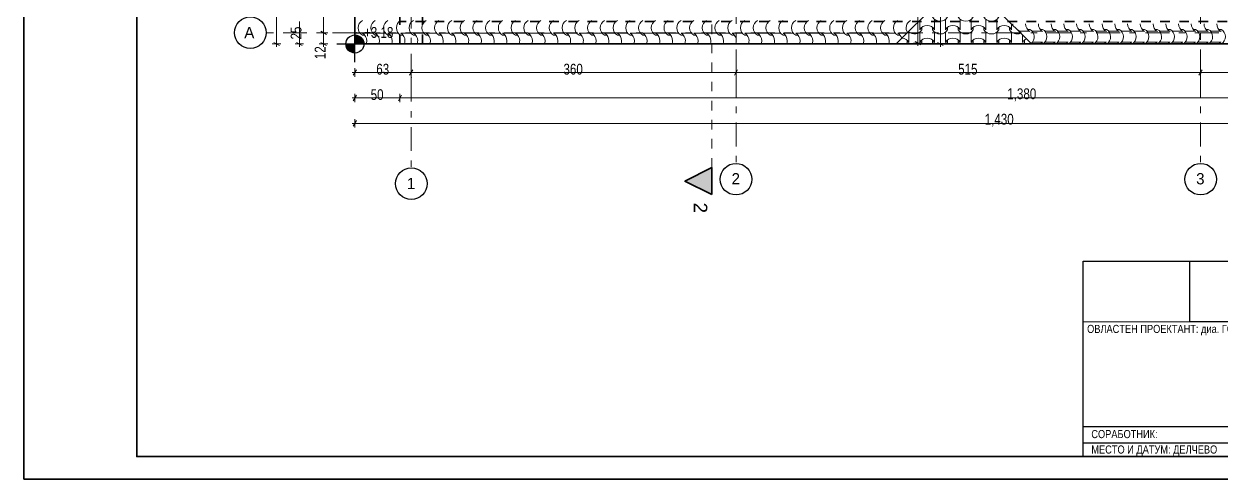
# Model space of a CAD drawing. Header units: millimetres. Extents: x -440 to 2671, y 0 to 297.
# Drawn here: x -440.2 to -174.8, y 0 to 100.9 of the extents above; entities that cross this region are included whole.
import ezdxf
from ezdxf.xclip import XClip

# ---------------------------------------------------------------- set-up
doc = ezdxf.new("R2010")
doc.units = ezdxf.units.MM
doc.header["$MEASUREMENT"] = 0
doc.header["$XCLIPFRAME"] = 0
doc.set_wipeout_variables(frame=1)
for name, pattern in [('- Двойно прекъснати линии', [10.936111, 5.291667, -2.116667, 1.411111, -2.116667]), ('- Прекъснати линия', [4.233333, 2.116667, -2.116667]), ('Wipeout_Contour', [1000, 0, -1000])]:
    doc.linetypes.add(name, pattern=pattern)
for name, color, linetype, lineweight, true_color in [('1', 7, 'Continuous', 13, 0x2b2b2b), ('25', 7, 'Continuous', 35, 0x1b1b1b), ('58', 7, 'Continuous', 25, 0xdf0000), ('65', 7, 'Continuous', 20, 0x4e4e4e), ('85', 7, 'Continuous', 20, 0x404040)]:
    doc.layers.add(name, color=color, linetype=linetype, lineweight=lineweight, true_color=true_color)
for name, color, linetype, lineweight in [('102', 254, 'Continuous', 15), ('41', 7, 'Continuous', 35), ('7', 7, 'Continuous', 25)]:
    doc.layers.add(name, color=color, linetype=linetype, lineweight=lineweight)
doc.styles.add('GENERATED_STYLE_3', font='arial.ttf')
doc.styles.add('GENERATED_STYLE_4', font='GOTHIC.TTF')
doc.styles.add('GENERATED_STYLE_6', font='GOTHIC.TTF')
picture_1 = doc.add_image_def('image1.jpg', size_in_pixel=(1216, 687))

# ---------------------------------------------------------------- blocks, each defined once
blk = doc.blocks.new('Drawing_1_1', base_point=(246.71, 41.62))
at = {"color": 254, "linetype": 'Wipeout_Contour', "lineweight": 0, "ltscale": 1001.123103}
blk.add_wipeout([(234.97, 34.99), (258.44, 34.99), (258.44, 48.25), (234.97, 48.25)], dxfattribs=at)
at = {"layer": '1', "color": 250, "lineweight": 13, "true_color": 0x2b2b2b}
image = blk.add_image(picture_1, insert=(234.97, 34.99), size_in_units=(23.47, 13.26), dxfattribs=at)
image.set_boundary_path([(-0.5, -0.5), (1215.5, 686.5)])
blk = doc.blocks.new('*X44')
at = {"layer": '102', "color": 254, "linetype": 'Continuous', "lineweight": 15}
for p, q in [((74.52, 98.87), (73.37, 98.87)), ((76.2, 98.87), (75.05, 98.87)), ((75.58, 98.42), (75.05, 98.42)), ((77.34, 98.87), (76.2, 98.87)), ((79.02, 98.87), (77.88, 98.87)), ((78.4, 98.42), (77.88, 98.42)), ((80.17, 98.87), (79.02, 98.87)), ((81.85, 98.87), (80.7, 98.87)), ((81.23, 98.42), (80.7, 98.42)), ((82.99, 98.87), (81.85, 98.87)), ((84.67, 98.87), (83.53, 98.87)), ((84.05, 98.42), (83.53, 98.42)), ((85.82, 98.87), (84.67, 98.87)), ((87.5, 98.87), (86.35, 98.87)), ((86.88, 98.42), (86.35, 98.42)), ((88.64, 98.87), (87.5, 98.87)), ((90.32, 98.87), (89.18, 98.87)), ((89.7, 98.42), (89.18, 98.42)), ((91.47, 98.87), (90.32, 98.87)), ((93.15, 98.87), (92, 98.87)), ((92.53, 98.42), (92, 98.42)), ((94.29, 98.87), (93.15, 98.87)), ((95.97, 98.87), (94.83, 98.87)), ((95.36, 98.42), (94.83, 98.42)), ((97.12, 98.87), (95.97, 98.87)), ((98.8, 98.87), (97.65, 98.87)), ((98.18, 98.42), (97.65, 98.42)), ((99.95, 98.87), (98.8, 98.87)), ((101.63, 98.87), (100.48, 98.87)), ((101.01, 98.42), (100.48, 98.42)), ((102.77, 98.87), (101.63, 98.87)), ((104.45, 98.87), (103.3, 98.87)), ((103.83, 98.42), (103.3, 98.42)), ((105.6, 98.87), (104.45, 98.87)), ((107.28, 98.87), (106.13, 98.87)), ((106.66, 98.42), (106.13, 98.42)), ((108.42, 98.87), (107.28, 98.87)), ((110.1, 98.87), (108.96, 98.87)), ((109.48, 98.42), (108.96, 98.42)), ((111.25, 98.87), (110.1, 98.87)), ((112.93, 98.87), (111.78, 98.87)), ((112.31, 98.42), (111.78, 98.42)), ((114.07, 98.87), (112.93, 98.87)), ((115.75, 98.87), (114.61, 98.87)), ((115.13, 98.42), (114.61, 98.42)), ((116.9, 98.87), (115.75, 98.87)), ((118.58, 98.87), (117.43, 98.87)), ((117.96, 98.42), (117.43, 98.42)), ((119.72, 98.87), (118.58, 98.87)), ((121.4, 98.87), (120.26, 98.87)), ((120.78, 98.42), (120.26, 98.42)), ((122.55, 98.87), (121.4, 98.87)), ((124.23, 98.87), (123.08, 98.87)), ((123.61, 98.42), (123.08, 98.42)), ((125.37, 98.87), (124.23, 98.87)), ((127.05, 98.87), (125.91, 98.87)), ((126.43, 98.42), (125.91, 98.42)), ((128.2, 98.87), (127.05, 98.87)), ((129.88, 98.87), (128.73, 98.87)), ((129.26, 98.42), (128.73, 98.42)), ((131.03, 98.87), (129.88, 98.87)), ((132.7, 98.87), (131.56, 98.87)), ((132.09, 98.42), (131.56, 98.42)), ((133.85, 98.87), (132.7, 98.87)), ((135.53, 98.87), (134.38, 98.87)), ((134.91, 98.42), (134.38, 98.42)), ((136.68, 98.87), (135.53, 98.87)), ((138.36, 98.87), (137.21, 98.87)), ((137.74, 98.42), (137.21, 98.42)), ((139.5, 98.87), (138.36, 98.87)), ((141.18, 98.87), (140.03, 98.87)), ((140.56, 98.42), (140.03, 98.42)), ((142.33, 98.87), (141.18, 98.87)), ((144.01, 98.87), (142.86, 98.87)), ((143.39, 98.42), (142.86, 98.42)), ((145.15, 98.87), (144.01, 98.87)), ((146.83, 98.87), (145.69, 98.87)), ((146.21, 98.42), (145.69, 98.42)), ((147.98, 98.87), (146.83, 98.87)), ((149.66, 98.87), (148.51, 98.87)), ((149.04, 98.42), (148.51, 98.42)), ((150.8, 98.87), (149.66, 98.87)), ((152.48, 98.87), (151.34, 98.87)), ((151.86, 98.42), (151.34, 98.42)), ((153.63, 98.87), (152.48, 98.87)), ((155.31, 98.87), (154.16, 98.87)), ((154.69, 98.42), (154.16, 98.42)), ((156.45, 98.87), (155.31, 98.87)), ((158.13, 98.87), (156.99, 98.87)), ((157.51, 98.42), (156.99, 98.42)), ((159.28, 98.87), (158.13, 98.87)), ((160.96, 98.87), (159.81, 98.87)), ((160.34, 98.42), (159.81, 98.42)), ((162.1, 98.87), (160.96, 98.87)), ((163.78, 98.87), (162.64, 98.87)), ((163.16, 98.42), (162.64, 98.42)), ((164.93, 98.87), (163.78, 98.87)), ((166.61, 98.87), (165.46, 98.87)), ((165.99, 98.42), (165.46, 98.42)), ((167.76, 98.87), (166.61, 98.87)), ((169.43, 98.87), (168.29, 98.87)), ((168.82, 98.42), (168.29, 98.42)), ((170.58, 98.87), (169.43, 98.87)), ((172.26, 98.87), (171.11, 98.87)), ((171.64, 98.42), (171.11, 98.42)), ((173.41, 98.87), (172.26, 98.87)), ((175.09, 98.87), (173.94, 98.87)), ((174.47, 98.42), (173.94, 98.42)), ((176.23, 98.87), (175.09, 98.87)), ((177.91, 98.87), (176.77, 98.87)), ((177.29, 98.42), (176.77, 98.42)), ((179.06, 98.87), (177.91, 98.87)), ((180.74, 98.87), (179.59, 98.87)), ((180.12, 98.42), (179.59, 98.42)), ((181.88, 98.87), (180.74, 98.87)), ((183.56, 98.87), (182.42, 98.87)), ((182.94, 98.42), (182.42, 98.42)), ((184.71, 98.87), (183.56, 98.87)), ((186.39, 98.87), (185.24, 98.87)), ((185.77, 98.42), (185.24, 98.42)), ((187.53, 98.87), (186.39, 98.87)), ((189.21, 98.87), (188.07, 98.87)), ((188.59, 98.42), (188.07, 98.42)), ((190.36, 98.87), (189.21, 98.87)), ((192.04, 98.87), (190.89, 98.87)), ((191.42, 98.42), (190.89, 98.42)), ((193.18, 98.87), (192.04, 98.87)), ((194.86, 98.87), (193.72, 98.87)), ((194.24, 98.42), (193.72, 98.42)), ((195.74, 98.87), (194.86, 98.87))]:
    blk.add_line(p, q, dxfattribs=at)
for centre, major_axis, start_param, end_param in [((75.83, 100.07), (0, 1.84), 0.466079, 2.675513), ((78.65, 100.07), (0, 1.84), 0.466079, 2.675513), ((81.48, 100.07), (0, 1.84), 0.466079, 2.675513), ((84.3, 100.07), (0, 1.84), 0.466079, 2.675513), ((87.13, 100.07), (0, 1.84), 0.466079, 2.675513), ((89.95, 100.07), (0, 1.84), 0.466079, 2.675513), ((92.78, 100.07), (0, 1.84), 0.466079, 2.675513), ((95.61, 100.07), (0, 1.84), 0.466079, 2.675513), ((98.43, 100.07), (0, 1.84), 0.466079, 2.675513), ((101.26, 100.07), (0, 1.84), 0.466079, 2.675513), ((104.08, 100.07), (0, 1.84), 0.466079, 2.675513), ((106.91, 100.07), (0, 1.84), 0.466079, 2.675513), ((109.73, 100.07), (0, 1.84), 0.466079, 2.675513), ((112.56, 100.07), (0, 1.84), 0.466079, 2.675513), ((115.38, 100.07), (0, 1.84), 0.466079, 2.675513), ((118.21, 100.07), (0, 1.84), 0.466079, 2.675513), ((121.03, 100.07), (0, 1.84), 0.466079, 2.675513), ((123.86, 100.07), (0, 1.84), 0.466079, 2.675513), ((126.68, 100.07), (0, 1.84), 0.466079, 2.675513), ((129.51, 100.07), (0, 1.84), 0.466079, 2.675513), ((132.34, 100.07), (0, 1.84), 0.466079, 2.675513), ((135.16, 100.07), (0, 1.84), 0.466079, 2.675513), ((137.99, 100.07), (0, 1.84), 0.466079, 2.675513), ((140.81, 100.07), (0, 1.84), 0.466079, 2.675513), ((143.64, 100.07), (0, 1.84), 0.466079, 2.675513), ((146.46, 100.07), (0, 1.84), 0.466079, 2.675513), ((149.29, 100.07), (0, 1.84), 0.466079, 2.675513), ((152.11, 100.07), (0, 1.84), 0.466079, 2.675513), ((154.94, 100.07), (0, 1.84), 0.466079, 2.675513), ((157.76, 100.07), (0, 1.84), 0.466079, 2.675513), ((160.59, 100.07), (0, 1.84), 0.466079, 2.675513), ((163.41, 100.07), (0, 1.84), 0.466079, 2.675513), ((166.24, 100.07), (0, 1.84), 0.466079, 2.675513), ((169.07, 100.07), (0, 1.84), 0.466079, 2.675513), ((171.89, 100.07), (0, 1.84), 0.466079, 2.675513), ((174.72, 100.07), (0, 1.84), 0.466079, 2.675513), ((177.54, 100.07), (0, 1.84), 0.466079, 2.675513), ((180.37, 100.07), (0, 1.84), 0.466079, 2.675513), ((183.19, 100.07), (0, 1.84), 0.466079, 2.675513), ((186.02, 100.07), (0, 1.84), 0.466079, 2.675513), ((188.84, 100.07), (0, 1.84), 0.466079, 2.675513), ((191.67, 100.07), (0, 1.84), 0.466079, 2.675513), ((194.49, 100.07), (0, 1.84), 0.466079, 2.675513), ((197.32, 100.07), (0, 1.84), 0.466079, 2.174594), ((74.26, 97.22), (0, 1.85), 4.715365, 5.812147), ((77.09, 97.22), (0, 1.85), 4.715365, 5.812147), ((79.91, 97.22), (0, 1.85), 4.715365, 5.812147), ((82.74, 97.22), (0, 1.85), 4.715365, 5.812147), ((85.56, 97.22), (0, 1.85), 4.715365, 5.812147), ((88.39, 97.22), (0, 1.85), 4.715365, 5.812147), ((91.21, 97.22), (0, 1.85), 4.715365, 5.812147), ((94.04, 97.22), (0, 1.85), 4.715365, 5.812147), ((96.87, 97.22), (0, 1.85), 4.715365, 5.812147), ((99.69, 97.22), (0, 1.85), 4.715365, 5.812147), ((102.52, 97.22), (0, 1.85), 4.715365, 5.812147), ((105.34, 97.22), (0, 1.85), 4.715365, 5.812147), ((108.17, 97.22), (0, 1.85), 4.715365, 5.812147), ((110.99, 97.22), (0, 1.85), 4.715365, 5.812147), ((113.82, 97.22), (0, 1.85), 4.715365, 5.812147), ((116.64, 97.22), (0, 1.85), 4.715365, 5.812147), ((119.47, 97.22), (0, 1.85), 4.715365, 5.812147), ((122.29, 97.22), (0, 1.85), 4.715365, 5.812147), ((125.12, 97.22), (0, 1.85), 4.715365, 5.812147), ((127.94, 97.22), (0, 1.85), 4.715365, 5.812147), ((130.77, 97.22), (0, 1.85), 4.715365, 5.812147), ((133.6, 97.22), (0, 1.85), 4.715365, 5.812147), ((136.42, 97.22), (0, 1.85), 4.715365, 5.812147), ((139.25, 97.22), (0, 1.85), 4.715365, 5.812147), ((142.07, 97.22), (0, 1.85), 4.715365, 5.812147), ((144.9, 97.22), (0, 1.85), 4.715365, 5.812147), ((147.72, 97.22), (0, 1.85), 4.715365, 5.812147), ((150.55, 97.22), (0, 1.85), 4.715365, 5.812147), ((153.37, 97.22), (0, 1.85), 4.715365, 5.812147), ((156.2, 97.22), (0, 1.85), 4.715365, 5.812147), ((159.02, 97.22), (0, 1.85), 4.715365, 5.812147), ((161.85, 97.22), (0, 1.85), 4.715365, 5.812147), ((164.67, 97.22), (0, 1.85), 4.715365, 5.812147), ((167.5, 97.22), (0, 1.85), 4.715365, 5.812147), ((170.33, 97.22), (0, 1.85), 4.715365, 5.812147), ((173.15, 97.22), (0, 1.85), 4.715365, 5.812147), ((175.98, 97.22), (0, 1.85), 4.715365, 5.812147), ((178.8, 97.22), (0, 1.85), 4.715365, 5.812147), ((181.63, 97.22), (0, 1.85), 4.715365, 5.812147), ((184.45, 97.22), (0, 1.85), 4.715365, 5.812147), ((187.28, 97.22), (0, 1.85), 4.715365, 5.812147), ((190.1, 97.22), (0, 1.85), 4.715365, 5.812147), ((192.93, 97.22), (0, 1.85), 4.99117, 5.812147), ((74.26, 97.23), (0, 1.85), 4.306433, 4.709413), ((77.09, 97.23), (0, 1.85), 4.306433, 4.709413), ((79.91, 97.23), (0, 1.85), 4.306434, 4.709413), ((82.74, 97.23), (0, 1.85), 4.306434, 4.709413), ((85.56, 97.23), (0, 1.85), 4.306434, 4.709413), ((88.39, 97.23), (0, 1.85), 4.306435, 4.709413), ((91.21, 97.23), (0, 1.85), 4.306435, 4.709413), ((94.04, 97.23), (0, 1.85), 4.306435, 4.709413), ((96.87, 97.23), (0, 1.85), 4.306436, 4.709413), ((99.69, 97.23), (0, 1.85), 4.306436, 4.709413), ((102.52, 97.23), (0, 1.85), 4.306436, 4.709413), ((105.34, 97.23), (0, 1.85), 4.306437, 4.709413), ((108.17, 97.23), (0, 1.85), 4.306437, 4.709413), ((110.99, 97.23), (0, 1.85), 4.306437, 4.709413), ((113.82, 97.23), (0, 1.85), 4.306437, 4.709413), ((116.64, 97.23), (0, 1.85), 4.306438, 4.709413), ((119.47, 97.23), (0, 1.85), 4.306438, 4.709413), ((122.29, 97.23), (0, 1.85), 4.306438, 4.709413), ((125.12, 97.23), (0, 1.85), 4.306439, 4.709413), ((127.94, 97.23), (0, 1.85), 4.306439, 4.709413), ((130.77, 97.23), (0, 1.85), 4.306439, 4.709413), ((133.6, 97.23), (0, 1.85), 4.30644, 4.709413), ((136.42, 97.23), (0, 1.85), 4.30644, 4.709413), ((139.25, 97.23), (0, 1.85), 4.30644, 4.709413), ((142.07, 97.23), (0, 1.85), 4.306441, 4.709413), ((144.9, 97.23), (0, 1.85), 4.306441, 4.709413), ((147.72, 97.23), (0, 1.85), 4.306441, 4.709413), ((150.55, 97.23), (0, 1.85), 4.306441, 4.709413), ((153.37, 97.23), (0, 1.85), 4.306442, 4.709413), ((156.2, 97.23), (0, 1.85), 4.306442, 4.709413), ((159.02, 97.23), (0, 1.85), 4.306442, 4.709413), ((161.85, 97.23), (0, 1.85), 4.306443, 4.709413), ((164.67, 97.23), (0, 1.85), 4.306443, 4.709413), ((167.5, 97.23), (0, 1.85), 4.306443, 4.709413), ((170.33, 97.23), (0, 1.85), 4.306444, 4.709413), ((173.15, 97.23), (0, 1.85), 4.306444, 4.709413), ((175.98, 97.23), (0, 1.85), 4.306444, 4.709413), ((178.8, 97.23), (0, 1.85), 4.306444, 4.709413), ((181.63, 97.23), (0, 1.85), 4.306445, 4.709413), ((184.45, 97.23), (0, 1.85), 4.306445, 4.709413), ((187.28, 97.23), (0, 1.85), 4.306445, 4.709413), ((190.1, 97.23), (0, 1.85), 4.306446, 4.709413)]:
    blk.add_ellipse(centre, major_axis=major_axis, ratio=0.939693, start_param=start_param, end_param=end_param, dxfattribs=at)
blk = doc.blocks.new('*X45')
at = {"layer": '102', "color": 254, "linetype": 'Continuous', "lineweight": 15}
for p, q in [((220.12, 99.75), (220.2, 99.75)), ((220.73, 99.31), (221.88, 99.31)), ((221.88, 99.31), (223.03, 99.31)), ((222.5, 99.75), (223.03, 99.75)), ((223.56, 99.31), (224.7, 99.31)), ((224.7, 99.31), (225.85, 99.31)), ((225.32, 99.75), (225.85, 99.75)), ((226.38, 99.31), (227.53, 99.31)), ((227.53, 99.31), (228.68, 99.31)), ((228.15, 99.75), (228.68, 99.75)), ((229.21, 99.31), (230.36, 99.31)), ((230.36, 99.31), (231.5, 99.31)), ((230.97, 99.75), (231.5, 99.75)), ((232.04, 99.31), (233.18, 99.31)), ((233.18, 99.31), (234.33, 99.31)), ((233.8, 99.75), (234.33, 99.75)), ((234.86, 99.31), (236.01, 99.31)), ((236.01, 99.31), (237.15, 99.31)), ((236.63, 99.75), (237.15, 99.75)), ((237.69, 99.31), (238.83, 99.31)), ((238.83, 99.31), (239.98, 99.31)), ((239.45, 99.75), (239.98, 99.75)), ((240.51, 99.31), (241.66, 99.31)), ((241.66, 99.31), (242.8, 99.31)), ((242.28, 99.75), (242.8, 99.75)), ((243.34, 99.31), (244.48, 99.31)), ((244.48, 99.31), (245.63, 99.31)), ((245.1, 99.75), (245.63, 99.75)), ((246.16, 99.31), (247.31, 99.31)), ((247.31, 99.31), (248.45, 99.31)), ((247.93, 99.75), (248.45, 99.75)), ((248.99, 99.31), (250.13, 99.31)), ((250.13, 99.31), (251.28, 99.31)), ((250.75, 99.75), (251.28, 99.75)), ((251.81, 99.31), (252.96, 99.31)), ((252.96, 99.31), (254.1, 99.31)), ((253.58, 99.75), (254.1, 99.75)), ((254.64, 99.31), (255.78, 99.31)), ((255.78, 99.31), (256.93, 99.31)), ((256.4, 99.75), (256.93, 99.75)), ((257.46, 99.31), (258.61, 99.31)), ((258.61, 99.31), (259.76, 99.31)), ((259.23, 99.75), (259.76, 99.75)), ((260.29, 99.31), (261.43, 99.31)), ((261.43, 99.31), (262.58, 99.31)), ((262.05, 99.75), (262.58, 99.75)), ((263.11, 99.31), (264.26, 99.31)), ((264.26, 99.31), (265.41, 99.31)), ((264.88, 99.75), (265.41, 99.75)), ((222.97, 96.9), (223.03, 96.9)), ((223.56, 96.9), (224.7, 96.9)), ((224.7, 96.9), (225.85, 96.9)), ((226.38, 96.9), (227.53, 96.9)), ((227.53, 96.9), (228.68, 96.9)), ((229.21, 96.9), (230.36, 96.9)), ((230.36, 96.9), (231.5, 96.9)), ((232.04, 96.9), (233.18, 96.9)), ((233.18, 96.9), (234.33, 96.9)), ((234.86, 96.9), (236.01, 96.9)), ((236.01, 96.9), (237.15, 96.9)), ((237.69, 96.9), (238.83, 96.9)), ((238.83, 96.9), (239.98, 96.9)), ((240.51, 96.9), (241.66, 96.9)), ((241.66, 96.9), (242.8, 96.9)), ((243.34, 96.9), (244.48, 96.9)), ((244.48, 96.9), (245.63, 96.9)), ((246.16, 96.9), (247.31, 96.9)), ((247.31, 96.9), (248.45, 96.9)), ((248.99, 96.9), (250.13, 96.9)), ((250.13, 96.9), (251.28, 96.9)), ((251.81, 96.9), (252.96, 96.9)), ((252.96, 96.9), (254.1, 96.9)), ((254.64, 96.9), (255.78, 96.9)), ((255.78, 96.9), (256.93, 96.9)), ((257.46, 96.9), (258.61, 96.9)), ((258.61, 96.9), (259.76, 96.9)), ((260.29, 96.9), (261.43, 96.9)), ((261.43, 96.9), (262.58, 96.9)), ((263.11, 96.9), (264.26, 96.9)), ((264.26, 96.9), (265.41, 96.9))]:
    blk.add_line(p, q, dxfattribs=at)
for centre, major_axis, start_param, end_param in [((220.99, 100.95), (0, 1.85), 1.573772, 1.772623), ((223.81, 100.95), (0, 1.85), 1.573772, 2.670554), ((226.64, 100.95), (0, 1.85), 1.573772, 2.670554), ((229.46, 100.95), (0, 1.85), 1.573772, 2.670554), ((232.29, 100.95), (0, 1.85), 1.573772, 2.670554), ((235.12, 100.95), (0, 1.85), 1.573772, 2.670554), ((237.94, 100.95), (0, 1.85), 1.573772, 2.670554), ((240.77, 100.95), (0, 1.85), 1.573772, 2.670554), ((243.59, 100.95), (0, 1.85), 1.573772, 2.670554), ((246.42, 100.95), (0, 1.85), 1.573772, 2.670554), ((249.24, 100.95), (0, 1.85), 1.573772, 2.670554), ((252.07, 100.95), (0, 1.85), 1.573772, 2.670554), ((254.89, 100.95), (0, 1.85), 1.573772, 2.670554), ((257.72, 100.95), (0, 1.85), 1.573772, 2.670554), ((260.54, 100.95), (0, 1.85), 1.573772, 2.670554), ((263.37, 100.95), (0, 1.85), 1.573772, 2.670554), ((266.19, 100.95), (0, 1.85), 1.573772, 2.670554), ((219.42, 98.1), (0, 1.84), 5.14794, 5.817106), ((222.25, 98.1), (0, 1.84), 3.76531, 5.817106), ((225.07, 98.1), (0, 1.84), 3.650222, 5.817106), ((227.9, 98.1), (0, 1.84), 3.650222, 5.817106), ((230.73, 98.1), (0, 1.84), 3.650222, 5.817106), ((233.55, 98.1), (0, 1.84), 3.650222, 5.817106), ((236.38, 98.1), (0, 1.84), 3.650222, 5.817106), ((239.2, 98.1), (0, 1.84), 3.650222, 5.817106), ((242.03, 98.1), (0, 1.84), 3.650222, 5.817106), ((244.85, 98.1), (0, 1.84), 3.650222, 5.817106), ((247.68, 98.1), (0, 1.84), 3.650222, 5.817106), ((250.5, 98.1), (0, 1.84), 3.650222, 5.817106), ((253.33, 98.1), (0, 1.84), 3.650222, 5.817106), ((256.15, 98.1), (0, 1.84), 3.650222, 5.817106), ((258.98, 98.1), (0, 1.84), 3.650222, 5.817106), ((261.8, 98.1), (0, 1.84), 3.650222, 5.817106), ((264.63, 98.1), (0, 1.84), 3.650222, 5.817106), ((223.81, 95.25), (0, 1.85), 0.471039, 0.494959), ((226.64, 95.25), (0, 1.85), 0.471039, 0.832628), ((229.46, 95.25), (0, 1.85), 0.471039, 0.832628), ((232.29, 95.25), (0, 1.85), 0.471039, 0.832628), ((235.12, 95.25), (0, 1.85), 0.471039, 0.832628), ((237.94, 95.25), (0, 1.85), 0.471039, 0.832628), ((240.77, 95.25), (0, 1.85), 0.471039, 0.832628), ((243.59, 95.25), (0, 1.85), 0.471039, 0.832628), ((246.42, 95.25), (0, 1.85), 0.471039, 0.832628), ((249.24, 95.25), (0, 1.85), 0.471039, 0.832628), ((252.07, 95.25), (0, 1.85), 0.471039, 0.832628), ((254.89, 95.25), (0, 1.85), 0.471039, 0.832628), ((257.72, 95.25), (0, 1.85), 0.471039, 0.832628), ((260.54, 95.25), (0, 1.85), 0.471039, 0.832628), ((263.37, 95.25), (0, 1.85), 0.471039, 0.832628), ((266.19, 95.25), (0, 1.85), 0.471039, 0.832628)]:
    blk.add_ellipse(centre, major_axis=major_axis, ratio=0.939693, start_param=start_param, end_param=end_param, dxfattribs=at)
blk = doc.blocks.new('*X46')
at = {"layer": '102', "color": 254, "linetype": 'Continuous', "lineweight": 15}
for p, q in [((207.6, 110.44), (207.6, 109.29)), ((207.6, 109.29), (207.6, 108.15)), ((210.01, 109.86), (210.01, 109.29)), ((210.01, 109.29), (210.01, 108.15)), ((204.32, 107.44), (204.32, 106.47)), ((204.32, 106.47), (204.32, 105.32)), ((207.16, 108.67), (207.16, 108.15)), ((207.6, 107.61), (207.6, 106.47)), ((207.6, 106.47), (207.6, 105.32)), ((210.01, 107.61), (210.01, 106.47)), ((210.01, 106.47), (210.01, 105.32)), ((210.45, 108.67), (210.45, 108.15)), ((213.29, 106.58), (213.29, 106.47)), ((213.29, 106.47), (213.29, 105.32)), ((201.91, 104.79), (201.91, 103.64)), ((201.91, 103.64), (201.91, 102.49)), ((204.32, 104.79), (204.32, 103.64)), ((204.32, 103.64), (204.32, 102.49)), ((204.76, 105.85), (204.76, 105.32)), ((207.16, 105.85), (207.16, 105.32)), ((207.6, 104.79), (207.6, 103.64)), ((207.6, 103.64), (207.6, 102.49)), ((210.01, 104.79), (210.01, 103.64)), ((210.01, 103.64), (210.01, 102.49)), ((210.45, 105.85), (210.45, 105.32)), ((212.85, 105.85), (212.85, 105.32)), ((213.29, 104.79), (213.29, 103.64)), ((213.29, 103.64), (213.29, 102.49)), ((215.7, 104.17), (215.7, 103.64)), ((215.7, 103.64), (215.7, 102.49)), ((198.63, 101.75), (198.63, 100.82)), ((201.47, 103.02), (201.47, 102.49)), ((201.91, 101.96), (201.91, 100.82)), ((204.32, 101.96), (204.32, 100.82)), ((204.76, 103.02), (204.76, 102.49)), ((207.16, 103.02), (207.16, 102.49)), ((207.6, 101.96), (207.6, 100.82)), ((210.01, 101.96), (210.01, 100.82)), ((210.45, 103.02), (210.45, 102.49)), ((212.85, 103.02), (212.85, 102.49)), ((213.29, 101.96), (213.29, 100.82)), ((215.7, 101.96), (215.7, 100.82)), ((216.14, 103.02), (216.14, 102.49)), ((218.98, 100.89), (218.98, 100.82)), ((196.22, 99.14), (196.22, 97.99)), ((198.63, 100.82), (198.63, 99.67)), ((198.63, 99.14), (198.63, 97.99)), ((199.07, 100.2), (199.07, 99.67)), ((201.47, 100.2), (201.47, 99.67)), ((201.91, 100.82), (201.91, 99.67)), ((201.91, 99.14), (201.91, 97.99)), ((204.32, 100.82), (204.32, 99.67)), ((204.32, 99.14), (204.32, 97.99)), ((204.76, 100.2), (204.76, 99.67)), ((207.16, 100.2), (207.16, 99.67)), ((207.6, 100.82), (207.6, 99.67)), ((207.6, 99.14), (207.6, 97.99)), ((210.01, 100.82), (210.01, 99.67)), ((210.01, 99.14), (210.01, 97.99)), ((210.45, 100.2), (210.45, 99.67)), ((212.85, 100.2), (212.85, 99.67)), ((213.29, 100.82), (213.29, 99.67)), ((213.29, 99.14), (213.29, 97.99)), ((215.7, 100.82), (215.7, 99.67)), ((215.7, 99.14), (215.7, 97.99)), ((216.14, 100.2), (216.14, 99.67)), ((218.54, 100.2), (218.54, 99.67)), ((218.98, 100.82), (218.98, 99.67)), ((218.98, 99.14), (218.98, 97.99)), ((221.38, 98.48), (221.38, 97.99)), ((195.78, 97.37), (195.78, 96.84)), ((196.22, 97.99), (196.22, 96.84)), ((198.63, 97.99), (198.63, 96.84)), ((199.07, 97.37), (199.07, 96.84)), ((201.47, 97.37), (201.47, 96.84)), ((201.91, 97.99), (201.91, 96.84)), ((204.32, 97.99), (204.32, 96.84)), ((204.76, 97.37), (204.76, 96.84)), ((207.16, 97.37), (207.16, 96.84)), ((207.6, 97.99), (207.6, 96.84)), ((210.01, 97.99), (210.01, 96.84)), ((210.45, 97.37), (210.45, 96.84)), ((212.85, 97.37), (212.85, 96.84)), ((213.29, 97.99), (213.29, 96.84)), ((215.7, 97.99), (215.7, 96.84)), ((216.14, 97.37), (216.14, 96.84)), ((218.54, 97.37), (218.54, 96.84)), ((218.98, 97.99), (218.98, 96.84)), ((221.38, 97.99), (221.38, 96.84)), ((221.82, 97.37), (221.82, 96.84))]:
    blk.add_line(p, q, dxfattribs=at)
for centre, major_axis, start_param, end_param in [((205.95, 107.36), (1.85, 0), 0.471039, 1.562641), ((208.8, 111.75), (1.84, 0), 3.885652, 5.193195), ((211.65, 107.36), (1.85, 0), 1.979947, 2.670554), ((205.96, 104.53), (1.85, 0), 1.573772, 2.670554), ((205.95, 104.53), (1.85, 0), 0.471039, 1.56782), ((208.8, 108.92), (1.84, 0), 3.607672, 5.817106), ((211.65, 104.53), (1.85, 0), 1.573772, 2.670554), ((211.64, 104.53), (1.85, 0), 0.471039, 1.56782), ((203.11, 106.1), (1.84, 0), 3.901067, 5.817106), ((208.8, 106.1), (1.84, 0), 3.607672, 5.817106), ((214.49, 106.1), (1.84, 0), 3.607672, 5.17718), ((200.26, 101.71), (1.85, 0), 0.471039, 1.542009), ((203.11, 103.27), (1.84, 0), 3.607672, 5.817106), ((205.96, 101.71), (1.85, 0), 1.573772, 2.670554), ((205.95, 101.71), (1.85, 0), 0.471039, 1.56782), ((208.8, 103.27), (1.84, 0), 3.607672, 5.817106), ((211.65, 101.71), (1.85, 0), 1.573772, 2.670554), ((211.64, 101.71), (1.85, 0), 0.471039, 1.56782), ((214.49, 103.27), (1.84, 0), 3.607672, 5.817106), ((217.34, 101.71), (1.85, 0), 1.996152, 2.670554), ((197.42, 100.45), (1.84, 0), 3.916469, 5.817106), ((200.27, 98.88), (1.85, 0), 1.573772, 2.670554), ((200.26, 98.88), (1.85, 0), 0.471039, 1.56782), ((203.11, 100.45), (1.84, 0), 3.607672, 5.817106), ((205.96, 98.88), (1.85, 0), 1.573772, 2.670554), ((205.95, 98.88), (1.85, 0), 0.471039, 1.56782), ((208.8, 100.45), (1.84, 0), 3.607672, 5.817106), ((211.65, 98.88), (1.85, 0), 1.573772, 2.670554), ((211.64, 98.88), (1.85, 0), 0.471039, 1.56782), ((214.49, 100.45), (1.84, 0), 3.607672, 5.817106), ((217.34, 98.88), (1.85, 0), 1.573772, 2.670554), ((217.33, 98.88), (1.85, 0), 0.471039, 1.56782), ((220.18, 100.45), (1.84, 0), 3.607672, 5.161089), ((194.57, 96.06), (1.85, 0), 0.471039, 1.521748), ((197.42, 97.62), (1.84, 0), 3.607672, 3.848804), ((200.27, 96.06), (1.85, 0), 1.573772, 2.670554), ((197.42, 97.62), (1.84, 0), 5.575974, 5.817106), ((200.26, 96.06), (1.85, 0), 0.471039, 1.56782), ((203.11, 97.62), (1.84, 0), 3.607672, 3.848804), ((205.96, 96.06), (1.85, 0), 1.573772, 2.670554), ((203.11, 97.62), (1.84, 0), 5.575974, 5.817106), ((205.95, 96.06), (1.85, 0), 0.471039, 1.56782), ((208.8, 97.62), (1.84, 0), 3.607672, 3.848804), ((211.65, 96.06), (1.85, 0), 1.573772, 2.670554), ((208.8, 97.62), (1.84, 0), 5.575974, 5.817106), ((211.64, 96.06), (1.85, 0), 0.471039, 1.56782), ((214.49, 97.62), (1.84, 0), 3.607672, 3.848804), ((217.34, 96.06), (1.85, 0), 1.573772, 2.670554), ((214.49, 97.62), (1.84, 0), 5.575974, 5.817106), ((217.33, 96.06), (1.85, 0), 0.471039, 1.56782), ((220.18, 97.62), (1.84, 0), 3.607672, 3.848804), ((223.03, 96.06), (1.85, 0), 2.012269, 2.670554), ((220.18, 97.62), (1.84, 0), 5.575974, 5.817106)]:
    blk.add_ellipse(centre, major_axis=major_axis, ratio=0.939693, start_param=start_param, end_param=end_param, dxfattribs=at)

msp = doc.modelspace()

# ---------------------------------------------------------------- hatches: boundary and pattern name
at = {"layer": '25', "linetype": 'Continuous', "lineweight": 35, "true_color": 0x1b1b1b}
msp.add_hatch(color=250, dxfattribs=at).paths.add_polyline_path([(-287.65, 63.08), (-287.66, 69.08), (-293.66, 66.07)])

# ---------------------------------------------------------------- linework, layer by layer
at = {"layer": '1', "linetype": '- Двойно прекъснати линии', "lineweight": 13}
for p, q in [((-354.32, 89.02), (-354.32, 69.02)), ((-282.32, 90.01), (-282.32, 70.01)), ((-179.32, 90.01), (-179.32, 70.01))]:
    msp.add_line(p, q, dxfattribs=at)
at = {"layer": '1', "color": 250, "linetype": '- Двойно прекъснати линии', "lineweight": 13, "true_color": 0x2b2b2b}
for p in [(-354.32, 89.02), (-354.32, 89.02), (-282.32, 90.01), (-282.32, 90.01), (-179.32, 90.01), (-179.32, 90.01)]:
    msp.add_point(p, dxfattribs=at)
at = {"layer": '25', "color": 250, "linetype": 'Continuous', "lineweight": 35, "true_color": 0x1b1b1b, "flags": 128}
msp.add_lwpolyline([(-287.65, 63.08), (-287.66, 69.08), (-293.66, 66.07)], close=True, dxfattribs=at)
at = {"layer": '7', "linetype": 'Continuous', "lineweight": 25, "flags": 128}
for points in [[(-205.32, 48.34), (-115.21, 48.34)], [(-205.32, 5), (-205.32, 48.34), (-115.21, 48.34)], [(-205.32, 34.93), (-115.21, 34.93)], [(-205.32, 11.64), (-25.32, 11.64)], [(-205.32, 8.04), (-37.38, 8.04)], [(-205.32, 5), (-25.32, 5)]]:
    msp.add_lwpolyline(points, dxfattribs=at)
at = {"layer": '7', "color": 7, "linetype": 'Continuous', "lineweight": 25}
for centre in [(-390.01, 99), (-354.32, 65.52), (-282.32, 66.51), (-179.32, 66.51)]:
    msp.add_circle(centre, 3.5, dxfattribs=at)
at = {"layer": '85', "linetype": 'Continuous', "lineweight": 20}
for p, q in [((-384.18, 96.5), (-384.18, 234.5)), ((-373.76, 99), (-373.76, 160)), ((-379.13, 96.5), (-379.13, 101.5)), ((-372.82, 99), (-374.7, 99)), ((-374.38, 99.36), (-373.13, 98.64)), ((-373.76, 96.5), (-373.76, 99)), ((-383.24, 96.5), (-385.12, 96.5)), ((-384.81, 96.86), (-383.56, 96.14)), ((-384.18, 95.89), (-384.18, 96.5)), ((-378.19, 96.5), (-380.06, 96.5)), ((-379.75, 96.86), (-378.5, 96.14)), ((-379.13, 95.89), (-379.13, 96.5)), ((-372.82, 96.5), (-374.7, 96.5)), ((-374.38, 96.86), (-373.13, 96.14)), ((-373.76, 95.89), (-373.76, 96.5)), ((-366.46, 90.8), (-367.18, 89.55)), ((-366.82, 91.12), (-366.82, 89.24)), ((-354.68, 89.55), (-353.96, 90.8)), ((-354.32, 91.12), (-354.32, 89.24)), ((-282.68, 89.55), (-281.96, 90.8)), ((-282.32, 91.12), (-282.32, 89.24)), ((-179.68, 89.55), (-178.96, 90.8)), ((-179.32, 91.12), (-179.32, 89.24)), ((-366.82, 90.18), (-367.43, 90.18)), ((-354.32, 90.18), (-366.82, 90.18)), ((-282.32, 90.18), (-354.32, 90.18)), ((-179.32, 90.18), (-282.32, 90.18)), ((-119.32, 90.18), (-179.32, 90.18)), ((-366.46, 85.16), (-367.18, 83.91)), ((-366.82, 85.47), (-366.82, 83.6)), ((-357.18, 83.91), (-356.46, 85.16)), ((-356.82, 85.47), (-356.82, 83.6)), ((-366.82, 84.54), (-367.43, 84.54)), ((-356.82, 84.54), (-366.82, 84.54)), ((-80.82, 84.54), (-356.82, 84.54)), ((-366.82, 79.83), (-366.82, 77.96)), ((-366.82, 78.89), (-367.43, 78.89)), ((-366.46, 79.52), (-367.18, 78.27)), ((-80.82, 78.89), (-366.82, 78.89))]:
    msp.add_line(p, q, dxfattribs=at)

# ---------------------------------------------------------------- texts
at = {"layer": '1', "linetype": 'Continuous', "lineweight": 13, "style": 'GENERATED_STYLE_6'}
for s, insert, char_height, attachment_point in [('\\A1;{\\pql;\\pt0;\\fCentury Gothic|b0|i0|c0|p34;А}', (-391.34, 100.28), 2.5, 1), ('\\A1;{\\W0.800000x;\\pql;\\fCentury Gothic|b0|i0|c0|p34;63}', (-362.07, 89.68), 2.4, 7), ('\\A1;{\\W0.800000x;\\pql;\\fCentury Gothic|b0|i0|c0|p34;360}', (-320.57, 89.68), 2.4, 7), ('\\A1;{\\W0.800000x;\\pql;\\fCentury Gothic|b0|i0|c0|p34;515}', (-233.07, 89.68), 2.4, 7), ('\\A1;{\\W0.800000x;\\pql;\\fCentury Gothic|b0|i0|c0|p34;50}', (-363.32, 84.04), 2.4, 7), ('\\A1;{\\W0.800000x;\\pql;\\fCentury Gothic|b0|i0|c0|p34;1,380}', (-222.18, 83.81), 2.4, 7), ('\\A1;{\\W0.800000x;\\pql;\\fCentury Gothic|b0|i0|c0|p34;1,430}', (-227.18, 78.17), 2.4, 7), ('\\A1;{\\pql;\\pt0;\\fCentury Gothic|b0|i0|c0|p34;1}', (-355.29, 66.81), 2.5, 1), ('\\A1;{\\pql;\\pt0;\\fCentury Gothic|b0|i0|c0|p34;2}', (-283.3, 67.86), 2.5, 1), ('\\A1;{\\pql;\\pt0;\\fCentury Gothic|b0|i0|c0|p34;3}', (-180.3, 67.86), 2.5, 1)]:
    msp.add_mtext(s, dxfattribs=dict(at, insert=insert, char_height=char_height, attachment_point=attachment_point))
at = {"layer": '1', "linetype": 'Continuous', "lineweight": 13, "char_height": 2.4, "attachment_point": 7, "rotation": 90, "style": 'GENERATED_STYLE_6'}
for s, insert in [('\\A1;{\\W0.800000x;\\pql;\\fCentury Gothic|b0|i0|c0|p34;25}', (-378.63, 97.5)), ('\\A1;{\\W0.800000x;\\pql;\\fCentury Gothic|b0|i0|c0|p34;12}', (-373.32, 93.14))]:
    msp.add_mtext(s, dxfattribs=dict(at, insert=insert))
at = {"layer": '25', "color": 250, "linetype": 'Continuous', "lineweight": 35, "true_color": 0x1b1b1b, "insert": (-291.68, 59), "char_height": 3, "attachment_point": 9, "rotation": 270.0882, "style": 'GENERATED_STYLE_3'}
msp.add_mtext('\\A1;{\\pqr;\\pt0;\\fArial|b0|i0|c0|p34;2}', dxfattribs=at)
at = {"layer": '41', "linetype": 'Continuous', "lineweight": 35, "char_height": 1.8, "attachment_point": 4, "style": 'GENERATED_STYLE_4'}
for s, insert in [('\\A1;{\\W0.850000x;\\pql;\\fCentury Gothic|b0|i0|c204|p34;СОРАБОТНИК:}', (-203.54, 9.97)), ('\\A1;{\\W0.850000x;\\pql;\\fCentury Gothic|b0|i0|c204|p34;МЕСТО И ДАТУМ: ДЕЛЧЕВО}', (-203.54, 6.3))]:
    msp.add_mtext(s, dxfattribs=dict(at, insert=insert))

# ---------------------------------------------------------------- next in the draw order: block references
at = {"layer": '65', "linetype": 'Continuous', "lineweight": 20}
ref = msp.add_blockref('Drawing_1_1', (-193.48, 41.62), dxfattribs=at)
XClip(ref).set_block_clipping_path([(234.9708717157, 34.9940413797), (258.441805883, 48.254347114)])

# ---------------------------------------------------------------- next in the draw order: linework, layer by layer
at = {"layer": '41', "linetype": 'Continuous', "lineweight": 35, "flags": 128}
for points in [[(-20.19, 297), (-440.19, 297), (-440.19, 0), (-20.19, 0)], [(-25.19, 292), (-415.19, 292), (-415.19, 5), (-25.19, 5)]]:
    msp.add_lwpolyline(points, close=True, dxfattribs=at)
at = {"layer": '7', "linetype": 'Continuous', "lineweight": 25, "flags": 128}
msp.add_lwpolyline([(-181.75, 48.34), (-181.75, 34.99)], dxfattribs=at)

# ---------------------------------------------------------------- next in the draw order: texts
at = {"layer": '41', "linetype": 'Continuous', "lineweight": 35, "insert": (-204.48, 33.04), "char_height": 1.8, "attachment_point": 4, "style": 'GENERATED_STYLE_4'}
msp.add_mtext('\\A1;{\\W0.850000x;\\pql;\\fCentury Gothic|b0|i0|c204|p34;ОВЛАСТЕН ПРОЕКТАНТ: диа. \\fCentury Gothic|b0|i0|c204|p34;ГОРАН РУЖИНСКИ}', dxfattribs=at)

# ---------------------------------------------------------------- next in the draw order: wipeouts: each hides what was drawn before it
at = {"color": 254, "linetype": 'Wipeout_Contour', "lineweight": 0, "ltscale": 1131.990195}
msp.add_wipeout([(-366.82, 96.5), (-246.82, 96.5), (-231.82, 111.5), (-231.82, 234.5), (-366.82, 234.5)], dxfattribs=at)

# ---------------------------------------------------------------- next in the draw order: hatches: boundary and pattern name
at = {"layer": '58', "linetype": 'Continuous', "lineweight": 25, "true_color": 0xdf0000}
for points in [[(-366.82, 96.5), (-364.82, 96.5), (-364.97, 97.26), (-365.4, 97.91), (-366.05, 98.35), (-366.82, 98.5)], [(-366.82, 96.5), (-368.82, 96.5), (-368.66, 95.73), (-368.23, 95.08), (-367.58, 94.65), (-366.82, 94.5)]]:
    msp.add_hatch(color=12, dxfattribs=at).paths.add_polyline_path(points)

# ---------------------------------------------------------------- next in the draw order: linework, layer by layer
at = {"layer": '1', "linetype": '- Двойно прекъснати линии', "lineweight": 13}
for p, q in [((-354.32, 89.02), (-354.32, 238.5)), ((-282.32, 90.01), (-282.32, 238.5)), ((-366.51, 99), (-386.51, 99))]:
    msp.add_line(p, q, dxfattribs=at)
at = {"layer": '1', "color": 250, "linetype": '- Двойно прекъснати линии', "lineweight": 13, "true_color": 0x2b2b2b}
msp.add_point((-366.51, 99), dxfattribs=at)
msp.add_point((-366.51, 99), dxfattribs=at)
at = {"layer": '41', "color": 7, "linetype": 'Continuous', "lineweight": 35, "flags": 128}
for points in [[(-366.82, 96.5), (-366.82, 234.5)], [(-231.82, 111.5), (-246.82, 96.5)], [(-246.82, 96.5), (-366.82, 96.5)]]:
    msp.add_lwpolyline(points, dxfattribs=at)
at = {"layer": '58', "color": 12, "linetype": 'Continuous', "lineweight": 25, "true_color": 0xdf0000}
for p, q in [((-366.82, 92.5), (-366.82, 100.5)), ((-370.82, 96.5), (-362.82, 96.5))]:
    msp.add_line(p, q, dxfattribs=at)
msp.add_circle((-366.82, 96.5), 2, dxfattribs=at)
at = {"layer": '85', "linetype": '- Прекъснати линия', "lineweight": 20}
msp.add_line((-287.66, 69.08), (-287.96, 264.17), dxfattribs=at)

# ---------------------------------------------------------------- next in the draw order: block references
at = {"layer": '65', "color": 251, "linetype": 'Continuous', "lineweight": 20, "true_color": 0x4e4e4e}
msp.add_blockref('*X44', (-440.19, 0), dxfattribs=at)

# ---------------------------------------------------------------- next in the draw order: texts
at = {"layer": '1', "linetype": 'Continuous', "lineweight": 13, "insert": (-364.78, 97.83), "char_height": 2.4, "attachment_point": 7, "style": 'GENERATED_STYLE_6'}
msp.add_mtext('\\A1;{\\W0.800000x;\\pql;\\fCentury Gothic|b0|i0|c0|p34;+3.18}', dxfattribs=at)

# ---------------------------------------------------------------- next in the draw order: wipeouts: each hides what was drawn before it
at = {"color": 254, "linetype": 'Wipeout_Contour', "lineweight": 0, "ltscale": 1886.276001}
msp.add_wipeout([(-96.82, 234.5), (-231.82, 234.5), (-231.82, 111.5), (-216.82, 96.5), (-96.82, 96.5), (-165.82, 165.5)], dxfattribs=at)

# ---------------------------------------------------------------- next in the draw order: linework, layer by layer
at = {"layer": '1', "linetype": '- Двойно прекъснати линии', "lineweight": 13}
msp.add_line((-179.32, 90.01), (-179.32, 238.5), dxfattribs=at)
at = {"layer": '41', "color": 7, "linetype": 'Continuous', "lineweight": 35, "flags": 128}
for points in [[(-216.82, 96.5), (-231.82, 111.5)], [(-96.82, 96.5), (-216.82, 96.5)]]:
    msp.add_lwpolyline(points, dxfattribs=at)

# ---------------------------------------------------------------- next in the draw order: block references
at = {"layer": '65', "color": 251, "linetype": 'Continuous', "lineweight": 20, "true_color": 0x4e4e4e}
msp.add_blockref('*X45', (-440.19, 0), dxfattribs=at)

# ---------------------------------------------------------------- next in the draw order: wipeouts: each hides what was drawn before it
at = {"color": 254, "linetype": 'Wipeout_Contour', "lineweight": 0, "ltscale": 923.946628}
msp.add_wipeout([(-246.82, 96.5), (-216.82, 96.5), (-231.82, 111.5), (-237.82, 105.5)], dxfattribs=at)

# ---------------------------------------------------------------- next in the draw order: linework, layer by layer
at = {"layer": '1', "linetype": '- Двойно прекъснати линии', "lineweight": 13}
msp.add_line((-366.51, 99), (-72.8, 99), dxfattribs=at)
at = {"layer": '41', "color": 7, "linetype": '- Прекъснати линия', "lineweight": 35, "flags": 128}
for points in [[(-356.82, 96.5), (-356.82, 234.5), (-80.82, 234.5), (-80.82, 96.5)], [(-351.82, 96.5), (-351.82, 229.5), (-116.82, 229.5)]]:
    msp.add_lwpolyline(points, dxfattribs=at)
at = {"layer": '41', "color": 7, "linetype": 'Continuous', "lineweight": 35, "flags": 128}
for points in [[(-246.82, 96.5), (-237.82, 105.5), (-231.82, 111.5)], [(-231.82, 111.5), (-216.82, 96.5)], [(-216.82, 96.5), (-246.82, 96.5)]]:
    msp.add_lwpolyline(points, dxfattribs=at)
at = {"layer": '41', "color": 7, "linetype": '- Прекъснати линия', "lineweight": 35, "flags": 128}
msp.add_lwpolyline([(-356.82, 96.5), (-356.82, 101.5), (-116.82, 101.5), (-116.82, 96.5)], close=True, dxfattribs=at)
at = {"layer": '85', "linetype": 'Continuous', "lineweight": 20}
for p, q in [((-242.01, 96.67), (-242.01, 234.68)), ((-237, 96.5), (-237, 111.5)), ((-241.07, 96.67), (-242.94, 96.67)), ((-242.63, 97.03), (-241.38, 96.31)), ((-242.01, 96.06), (-242.01, 96.67)), ((-236.06, 96.5), (-237.94, 96.5)), ((-237.62, 96.86), (-236.37, 96.14)), ((-237, 95.89), (-237, 96.5))]:
    msp.add_line(p, q, dxfattribs=at)

# ---------------------------------------------------------------- next in the draw order: block references
at = {"layer": '65', "color": 251, "linetype": 'Continuous', "lineweight": 20, "true_color": 0x4e4e4e}
msp.add_blockref('*X46', (-440.19, 0), dxfattribs=at)

doc.saveas('drawing.dxf')
